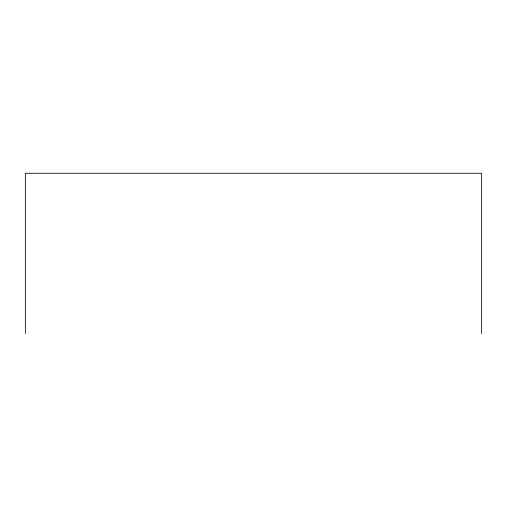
<?xml version="1.0" encoding="UTF-8"?>
<svg xmlns="http://www.w3.org/2000/svg" width="507" height="507" viewBox="0 0 507 507"><rect width="100%" height="100%" fill="white"/><g stroke="black" fill="none" stroke-linecap="round" stroke-linejoin="round"><path stroke-width="0.76" d="M481.65 333.733L481.65 173.267L25.35 173.267L25.35 333.733"/></g></svg>
